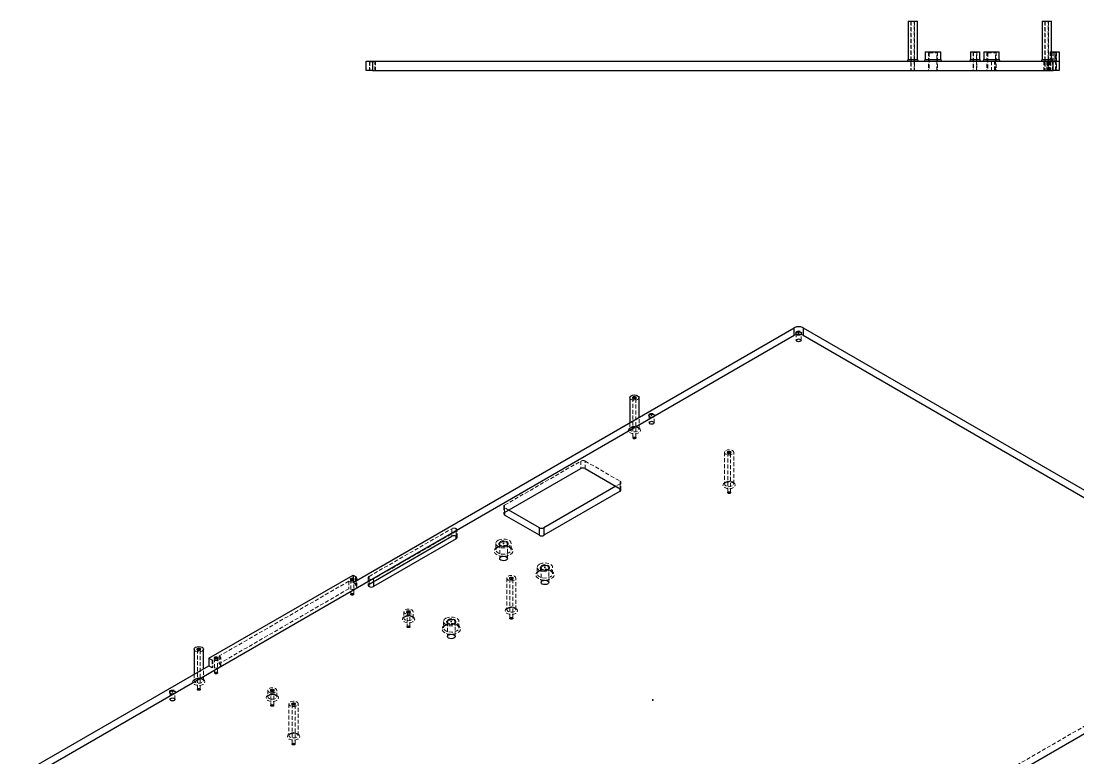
# Model space of a CAD drawing. Header units: millimetres. Extents: x 0 to 1189, y 0 to 841.
# Drawn here: x 593 to 936.1, y 179 to 418.2 of the extents above; entities that cross this region are included whole.
import ezdxf

# ---------------------------------------------------------------- set-up
doc = ezdxf.new("R2010")
doc.units = ezdxf.units.MM
doc.header["$PDSIZE"] = -1
doc.linetypes.add('HIDDEN', pattern=[1.905, 1.27, -0.635])

msp = doc.modelspace()

# ---------------------------------------------------------------- linework, layer by layer
at = {"color": 7, "linetype": 'Continuous', "lineweight": 25}
for p, q in [((880.969, 418.151), (880.969, 405.651)), ((880.969, 418.151), (883.969, 418.151)), ((883.969, 405.651), (883.969, 418.151)), ((924.469, 418.151), (924.469, 405.651)), ((924.469, 418.151), (927.469, 418.151)), ((927.469, 405.651), (927.469, 418.151)), ((705.052, 402.151), (705.052, 405.151)), ((705.052, 405.151), (707.052, 405.151)), ((707.052, 405.151), (707.052, 402.151)), ((707.052, 405.151), (928.052, 405.151)), ((880.969, 405.651), (883.969, 405.651)), ((886.552, 408.151), (886.552, 405.651)), ((886.552, 408.151), (891.552, 408.151)), ((886.552, 405.651), (891.552, 405.651)), ((891.552, 405.651), (891.552, 408.151)), ((901.222, 408.151), (901.222, 405.651)), ((901.222, 408.151), (904.222, 408.151)), ((901.222, 405.651), (904.222, 405.651)), ((904.222, 405.651), (904.222, 408.151)), ((905.552, 408.151), (905.552, 405.651)), ((905.552, 408.151), (910.552, 408.151)), ((905.552, 405.651), (910.552, 405.651)), ((910.552, 405.651), (910.552, 408.151)), ((924.469, 405.651), (927.469, 405.651)), ((927.469, 408.151), (928.552, 408.151)), ((928.052, 402.151), (928.052, 405.151)), ((928.052, 405.151), (930.052, 405.151)), ((928.552, 408.151), (928.552, 405.151)), ((928.552, 408.151), (930.052, 408.151)), ((930.052, 408.151), (930.052, 405.151)), ((930.052, 405.151), (930.052, 402.151)), ((707.052, 402.151), (705.052, 402.151)), ((707.052, 402.151), (928.052, 402.151)), ((930.052, 402.151), (928.052, 402.151)), ((592.991, 171.258), (844.014, 316.17)), ((700.754, 235.918), (844.014, 318.62)), ((844.014, 316.17), (844.014, 318.62)), ((846.842, 318.62), (846.842, 316.17)), ((846.842, 318.62), (1003.113, 228.407)), ((846.842, 316.17), (1003.113, 225.957)), ((790.6, 295.932), (790.6, 287.785)), ((793.6, 289.516), (793.6, 295.932)), ((749.969, 258.613), (774.718, 272.9)), ((776.132, 272.9), (787.446, 266.369)), ((786.031, 267.186), (762.697, 253.715)), ((787.446, 265.553), (762.697, 251.266)), ((787.446, 265.553), (787.446, 266.369)), ((749.969, 258.613), (749.969, 257.797)), ((761.283, 251.266), (749.969, 257.797)), ((761.283, 253.715), (751.383, 259.43)), ((705.951, 235.448), (732.822, 250.96)), ((734.236, 250.143), (734.236, 250.96)), ((761.283, 251.266), (761.283, 253.715)), ((762.697, 253.715), (762.697, 251.266)), ((734.236, 250.143), (707.366, 234.631)), ((653.944, 211.344), (700.754, 238.367)), ((700.754, 238.367), (700.754, 235.918)), ((700.754, 238.367), (701.815, 237.755)), ((701.815, 237.755), (701.815, 236.53)), ((701.996, 236.634), (701.996, 236.994)), ((705.951, 234.631), (705.951, 235.448)), ((707.366, 236.264), (707.366, 234.631)), ((1003.113, 224.324), (752.09, 79.412)), ((649.179, 214.292), (649.179, 206.144)), ((652.179, 207.876), (652.179, 214.292)), ((653.944, 211.344), (653.944, 208.894)), ((592.991, 173.707), (653.944, 208.894))]:
    msp.add_line(p, q, dxfattribs=at)
at = {"color": 7, "linetype": 'HIDDEN', "lineweight": 18}
for p, q in [((881.844, 418.151), (881.994, 418.001)), ((881.869, 418.126), (881.869, 402.151)), ((881.869, 418.126), (881.869, 402.151)), ((881.869, 418.126), (881.869, 402.151)), ((881.994, 418.001), (882.944, 418.001)), ((881.994, 418.001), (881.994, 402.151)), ((882.944, 418.001), (883.094, 418.151)), ((882.944, 402.151), (882.944, 418.001)), ((883.069, 418.126), (883.069, 402.151)), ((883.069, 418.126), (883.069, 402.151)), ((883.069, 418.126), (883.069, 402.151)), ((925.344, 418.151), (925.494, 418.001)), ((925.369, 418.126), (925.369, 402.151)), ((925.369, 418.126), (925.369, 402.151)), ((925.494, 418.001), (926.444, 418.001)), ((925.494, 418.001), (925.494, 402.151)), ((926.444, 418.001), (926.594, 418.151)), ((926.444, 402.151), (926.444, 418.001)), ((926.569, 418.126), (926.569, 402.151)), ((926.569, 418.126), (926.569, 402.151)), ((706.027, 405.151), (706.252, 404.926)), ((706.052, 405.126), (706.052, 402.151)), ((706.052, 405.126), (706.052, 402.151)), ((706.052, 405.126), (706.052, 402.151)), ((706.252, 404.926), (707.852, 404.926)), ((706.252, 404.926), (706.252, 402.151)), ((707.052, 402.151), (707.052, 405.151)), ((707.852, 404.926), (708.077, 405.151)), ((707.852, 402.151), (707.852, 404.926)), ((708.052, 405.126), (708.052, 402.151)), ((708.052, 405.126), (708.052, 402.151)), ((708.052, 405.126), (708.052, 402.151)), ((883.969, 405.651), (880.969, 405.651)), ((883.969, 405.651), (880.969, 405.651)), ((883.969, 405.651), (880.969, 405.651)), ((891.552, 405.651), (886.552, 405.651)), ((891.552, 405.651), (886.552, 405.651)), ((887.527, 408.151), (887.802, 407.876)), ((887.552, 408.126), (887.552, 402.151)), ((887.552, 408.126), (887.552, 402.151)), ((887.802, 407.876), (890.302, 407.876)), ((887.802, 407.876), (887.802, 402.151)), ((890.302, 407.876), (890.577, 408.151)), ((890.302, 402.151), (890.302, 407.876)), ((890.552, 408.126), (890.552, 402.151)), ((890.552, 408.126), (890.552, 402.151)), ((904.222, 405.651), (901.222, 405.651)), ((904.222, 405.651), (901.222, 405.651)), ((902.097, 408.151), (902.247, 408.001)), ((902.122, 408.126), (902.122, 402.151)), ((902.122, 408.126), (902.122, 402.151)), ((902.247, 408.001), (903.197, 408.001)), ((902.247, 408.001), (902.247, 402.151)), ((903.197, 408.001), (903.347, 408.151)), ((903.197, 402.151), (903.197, 408.001)), ((903.322, 408.126), (903.322, 402.151)), ((903.322, 408.126), (903.322, 402.151)), ((910.552, 405.651), (905.552, 405.651)), ((906.527, 408.151), (906.802, 407.876)), ((906.552, 408.126), (906.552, 402.151)), ((906.802, 407.876), (909.302, 407.876)), ((906.802, 407.876), (906.802, 402.151)), ((908.052, 405.151), (908.052, 402.151)), ((909.052, 402.151), (909.052, 405.151)), ((909.302, 407.876), (909.577, 408.151)), ((909.302, 402.151), (909.302, 407.876)), ((909.552, 408.126), (909.552, 402.151)), ((927.469, 405.651), (924.469, 405.651)), ((927.469, 405.651), (924.469, 405.651)), ((925.052, 405.151), (925.052, 402.151)), ((926.027, 405.151), (926.252, 404.926)), ((926.052, 402.151), (926.052, 405.151)), ((926.052, 405.126), (926.052, 402.151)), ((926.052, 405.126), (926.052, 402.151)), ((926.252, 404.926), (927.852, 404.926)), ((926.252, 404.926), (926.252, 402.151)), ((926.802, 405.151), (926.802, 402.151)), ((927.027, 405.151), (927.252, 404.926)), ((927.052, 408.151), (927.469, 408.151)), ((927.052, 408.151), (927.052, 405.151)), ((927.052, 405.126), (927.052, 402.151)), ((927.052, 405.126), (927.052, 402.151)), ((927.252, 404.926), (927.252, 402.151)), ((927.802, 402.151), (927.802, 405.151)), ((927.852, 404.926), (928.077, 405.151)), ((927.852, 404.926), (928.852, 404.926)), ((927.852, 402.151), (927.852, 404.926)), ((927.927, 408.151), (928.077, 408.001)), ((927.952, 408.126), (927.952, 402.151)), ((927.952, 408.126), (927.952, 402.151)), ((928.052, 405.151), (928.052, 402.151)), ((928.052, 405.126), (928.052, 402.151)), ((928.052, 405.126), (928.052, 402.151)), ((928.077, 408.001), (929.027, 408.001)), ((928.077, 408.001), (928.077, 402.151)), ((928.802, 402.151), (928.802, 405.151)), ((928.852, 404.926), (929.077, 405.151)), ((928.852, 402.151), (928.852, 404.926)), ((929.027, 408.001), (929.177, 408.151)), ((929.027, 402.151), (929.027, 408.001)), ((929.052, 405.126), (929.052, 402.151)), ((929.052, 405.126), (929.052, 402.151)), ((929.152, 408.126), (929.152, 402.151)), ((929.152, 408.126), (929.152, 402.151)), ((844.628, 316.803), (844.628, 314.537)), ((844.703, 316.569), (844.863, 316.477)), ((845.994, 316.477), (846.153, 316.569)), ((846.228, 314.537), (846.228, 316.803)), ((791.625, 295.81), (791.625, 282.868)), ((791.658, 295.677), (791.764, 295.616)), ((792.436, 295.616), (792.542, 295.677)), ((792.575, 282.868), (792.575, 295.81)), ((793.6, 285.726), (793.6, 289.516)), ((796.899, 290.066), (796.899, 287.8)), ((796.974, 289.831), (797.133, 289.739)), ((798.264, 289.739), (798.423, 289.831)), ((798.499, 287.8), (798.499, 290.066)), ((790.6, 287.785), (790.6, 285.726)), ((821.359, 278.176), (821.359, 267.969)), ((822.384, 278.053), (822.384, 265.111)), ((822.417, 277.92), (822.523, 277.859)), ((823.195, 277.859), (823.301, 277.92)), ((823.334, 265.111), (823.334, 278.053)), ((824.359, 267.969), (824.359, 278.176)), ((749.969, 261.063), (774.718, 275.35)), ((774.718, 275.35), (774.718, 272.9)), ((776.132, 272.9), (776.132, 275.35)), ((776.132, 275.35), (787.446, 268.819)), ((787.446, 268.002), (786.031, 267.186)), ((787.446, 268.819), (787.446, 266.369)), ((787.446, 266.369), (787.446, 268.002)), ((787.738, 265.961), (787.738, 268.411)), ((749.969, 258.613), (749.969, 261.063)), ((749.676, 260.655), (749.676, 258.205)), ((751.383, 259.43), (749.969, 260.247)), ((749.969, 260.247), (749.969, 258.613)), ((705.951, 237.897), (732.822, 253.409)), ((734.236, 252.593), (707.366, 237.081)), ((732.822, 253.409), (732.822, 250.96)), ((734.236, 253.409), (734.236, 250.96)), ((734.236, 250.96), (734.236, 252.593)), ((734.529, 250.551), (734.529, 253.001)), ((747.115, 248.613), (747.115, 246.572)), ((748.365, 248.389), (748.365, 243.714)), ((748.537, 247.991), (748.731, 247.878)), ((750.499, 247.878), (750.694, 247.991)), ((750.865, 243.714), (750.865, 248.389)), ((752.115, 246.572), (752.115, 248.613)), ((760.55, 240.857), (760.55, 238.816)), ((761.8, 240.633), (761.8, 235.958)), ((761.972, 240.235), (762.166, 240.123)), ((763.934, 240.123), (764.129, 240.235)), ((764.3, 235.958), (764.3, 240.633)), ((765.55, 238.816), (765.55, 240.857)), ((700.021, 236.871), (700.021, 232.094)), ((700.054, 236.738), (700.16, 236.677)), ((700.832, 236.677), (700.938, 236.738)), ((700.971, 232.094), (700.971, 236.871)), ((701.815, 237.755), (701.557, 237.606)), ((701.557, 237.606), (701.815, 237.406)), ((701.557, 237.606), (701.557, 235.156)), ((705.659, 237.489), (705.659, 235.04)), ((705.951, 235.448), (705.951, 237.897)), ((705.951, 235.448), (705.951, 237.081)), ((707.366, 237.081), (707.366, 236.264)), ((750.649, 237.355), (750.649, 227.148)), ((751.674, 237.233), (751.674, 224.29)), ((751.707, 237.1), (751.813, 237.039)), ((752.485, 237.039), (752.591, 237.1)), ((752.624, 224.29), (752.624, 237.233)), ((753.649, 227.148), (753.649, 237.355)), ((699.435, 236.381), (657.338, 212.079)), ((699.435, 233.932), (657.338, 209.629)), ((699.435, 236.381), (699.435, 233.932)), ((700.754, 235.918), (701.815, 235.305)), ((701.815, 235.305), (701.557, 235.156)), ((701.815, 236.53), (701.815, 235.305)), ((701.996, 234.544), (701.996, 236.634)), ((717.261, 226.45), (717.261, 224.408)), ((720.261, 224.408), (720.261, 226.45)), ((1003.113, 226.774), (752.09, 81.861)), ((718.286, 226.327), (718.286, 221.55)), ((718.319, 226.195), (718.425, 226.133)), ((719.096, 226.133), (719.203, 226.195)), ((719.236, 221.55), (719.236, 226.327)), ((730.145, 223.304), (730.145, 221.263)), ((731.395, 223.08), (731.395, 218.405)), ((733.895, 218.405), (733.895, 223.08)), ((735.145, 221.263), (735.145, 223.304)), ((731.566, 222.682), (731.761, 222.57)), ((733.529, 222.57), (733.723, 222.682)), ((650.204, 214.169), (650.204, 201.227)), ((650.237, 214.037), (650.343, 213.975)), ((651.015, 213.975), (651.121, 214.037)), ((651.154, 201.227), (651.154, 214.169)), ((655.004, 210.732), (653.944, 211.344)), ((655.217, 210.854), (655.004, 210.732)), ((655.004, 210.732), (655.004, 208.282)), ((655.217, 210.854), (655.217, 208.405)), ((655.802, 211.344), (655.802, 206.567)), ((655.835, 211.211), (655.941, 211.15)), ((656.613, 211.15), (656.719, 211.211)), ((656.752, 206.567), (656.752, 211.344)), ((657.338, 212.079), (657.338, 209.629)), ((657.777, 209.017), (657.777, 211.467)), ((649.179, 206.144), (649.179, 204.085)), ((652.179, 204.085), (652.179, 207.876)), ((655.004, 208.282), (653.944, 208.894)), ((655.217, 208.405), (655.004, 208.282)), ((641.335, 200.261), (641.335, 197.995)), ((641.41, 200.026), (641.569, 199.934)), ((642.701, 199.934), (642.86, 200.026)), ((642.935, 197.995), (642.935, 200.261)), ((673.042, 200.923), (673.042, 198.881)), ((674.067, 200.8), (674.067, 196.023)), ((674.1, 200.668), (674.206, 200.606)), ((674.878, 200.606), (674.984, 200.668)), ((675.017, 196.023), (675.017, 200.8)), ((676.042, 198.881), (676.042, 200.923)), ((679.938, 196.535), (679.938, 186.328)), ((680.963, 196.412), (680.963, 183.47)), ((680.996, 196.28), (681.102, 196.218)), ((681.774, 196.218), (681.88, 196.28)), ((681.913, 183.47), (681.913, 196.412)), ((682.938, 186.328), (682.938, 196.535))]:
    msp.add_line(p, q, dxfattribs=at)
at = {"color": 7, "linetype": 'Continuous'}
for q in [(798.052, 198.079), (798.177, 197.863)]:
    msp.add_line((798.052, 197.791), q, dxfattribs=at)
at = {"color": 7, "linetype": 'HIDDEN', "lineweight": 18, "flags": 128}
for points in [[(844.703, 317.405), (845.036, 317.534), (845.428, 317.579), (845.821, 317.534), (846.153, 317.405), (846.375, 317.213), (846.453, 316.987), (846.375, 316.76), (846.153, 316.569), (845.821, 316.44), (845.428, 316.395), (845.036, 316.44), (844.703, 316.569), (844.481, 316.76), (844.403, 316.987), (844.481, 317.213), (844.703, 317.405)], [(844.863, 317.13), (845.122, 317.23), (845.428, 317.265), (845.734, 317.23), (845.994, 317.13), (846.167, 316.98), (846.228, 316.803), (846.167, 316.626), (845.994, 316.477), (845.734, 316.377), (845.428, 316.341), (845.122, 316.377), (844.863, 316.477), (844.689, 316.626), (844.628, 316.803), (844.689, 316.98), (844.863, 317.13)], [(793.6, 295.932), (793.486, 295.601), (793.161, 295.32), (792.674, 295.132), (792.1, 295.066), (791.526, 295.132), (791.039, 295.32), (790.714, 295.601), (790.6, 295.932)], [(791.658, 296.188), (791.861, 296.266), (792.1, 296.293), (792.339, 296.266), (792.542, 296.188), (792.678, 296.071), (792.725, 295.932), (792.678, 295.794), (792.542, 295.677), (792.339, 295.599), (792.1, 295.572), (791.861, 295.599), (791.658, 295.677), (791.523, 295.794), (791.475, 295.932), (791.523, 296.071), (791.658, 296.188)], [(791.764, 296.004), (791.918, 296.063), (792.1, 296.084), (792.282, 296.063), (792.436, 296.004), (792.539, 295.915), (792.575, 295.81), (792.539, 295.705), (792.436, 295.616), (792.282, 295.557), (792.1, 295.536), (791.918, 295.557), (791.764, 295.616), (791.661, 295.705), (791.625, 295.81), (791.661, 295.915), (791.764, 296.004)], [(796.974, 290.668), (797.306, 290.796), (797.699, 290.841), (798.091, 290.796), (798.423, 290.668), (798.646, 290.476), (798.724, 290.25), (798.646, 290.023), (798.423, 289.831), (798.091, 289.703), (797.699, 289.658), (797.306, 289.703), (796.974, 289.831), (796.752, 290.023), (796.674, 290.25), (796.752, 290.476), (796.974, 290.668)], [(797.133, 290.392), (797.392, 290.493), (797.699, 290.528), (798.005, 290.493), (798.264, 290.392), (798.438, 290.243), (798.499, 290.066), (798.438, 289.889), (798.264, 289.739), (798.005, 289.639), (797.699, 289.604), (797.392, 289.639), (797.133, 289.739), (796.959, 289.889), (796.899, 290.066), (796.959, 290.243), (797.133, 290.392)], [(790.686, 286.134), (790.252, 285.759), (790.1, 285.317), (790.252, 284.876), (790.686, 284.501), (791.335, 284.251), (792.1, 284.163), (792.865, 284.251), (793.514, 284.501), (793.948, 284.876), (794.1, 285.317), (793.948, 285.759), (793.514, 286.134), (792.865, 286.384), (792.1, 286.472), (791.335, 286.384), (790.686, 286.134)], [(791.039, 286.338), (791.526, 286.526), (792.1, 286.592), (792.674, 286.526), (793.161, 286.338), (793.486, 286.057), (793.6, 285.726), (793.486, 285.394), (793.161, 285.113), (792.674, 284.926), (792.1, 284.86), (791.526, 284.926), (791.039, 285.113), (790.714, 285.394), (790.6, 285.726), (790.714, 286.057), (791.039, 286.338)], [(821.799, 278.788), (822.285, 278.976), (822.859, 279.041), (823.433, 278.976), (823.92, 278.788), (824.245, 278.507), (824.359, 278.176), (824.245, 277.844), (823.92, 277.563), (823.433, 277.376), (822.859, 277.31), (822.285, 277.376), (821.799, 277.563), (821.473, 277.844), (821.359, 278.176), (821.473, 278.507), (821.799, 278.788)], [(822.417, 278.431), (822.62, 278.509), (822.859, 278.536), (823.098, 278.509), (823.301, 278.431), (823.437, 278.314), (823.484, 278.176), (823.437, 278.037), (823.301, 277.92), (823.098, 277.842), (822.859, 277.815), (822.62, 277.842), (822.417, 277.92), (822.282, 278.037), (822.234, 278.176), (822.282, 278.314), (822.417, 278.431)], [(822.523, 278.247), (822.677, 278.306), (822.859, 278.327), (823.041, 278.306), (823.195, 278.247), (823.298, 278.158), (823.334, 278.053), (823.298, 277.948), (823.195, 277.859), (823.041, 277.8), (822.859, 277.779), (822.677, 277.8), (822.523, 277.859), (822.42, 277.948), (822.384, 278.053), (822.42, 278.158), (822.523, 278.247)], [(821.445, 268.377), (821.012, 268.002), (820.859, 267.561), (821.012, 267.119), (821.445, 266.744), (822.094, 266.494), (822.859, 266.406), (823.625, 266.494), (824.273, 266.744), (824.707, 267.119), (824.859, 267.561), (824.707, 268.002), (824.273, 268.377), (823.625, 268.627), (822.859, 268.715), (822.094, 268.627), (821.445, 268.377)], [(821.799, 268.581), (822.285, 268.769), (822.859, 268.835), (823.433, 268.769), (823.92, 268.581), (824.245, 268.3), (824.359, 267.969), (824.245, 267.637), (823.92, 267.356), (823.433, 267.169), (822.859, 267.103), (822.285, 267.169), (821.799, 267.356), (821.473, 267.637), (821.359, 267.969), (821.473, 268.3), (821.799, 268.581)], [(747.494, 247.388), (746.942, 246.95), (746.652, 246.434), (746.652, 245.893), (746.942, 245.377), (747.494, 244.939), (748.253, 244.62), (749.146, 244.453), (750.085, 244.453), (750.977, 244.62), (751.737, 244.939), (752.288, 245.377), (752.578, 245.893), (752.578, 246.434), (752.288, 246.95), (751.737, 247.388), (750.977, 247.707), (750.085, 247.874), (749.146, 247.874), (748.253, 247.707), (747.494, 247.388)], [(747.848, 249.634), (748.559, 249.921), (749.397, 250.051), (750.262, 250.007), (751.049, 249.795), (751.663, 249.441), (752.03, 248.987), (752.106, 248.487), (751.881, 248.003), (751.383, 247.593), (750.672, 247.305), (749.833, 247.175), (748.968, 247.219), (748.181, 247.431), (747.567, 247.785), (747.2, 248.24), (747.125, 248.739), (747.35, 249.223), (747.848, 249.634)], [(747.848, 247.592), (748.559, 247.88), (749.397, 248.01), (750.262, 247.966), (751.049, 247.754), (751.663, 247.4), (752.03, 246.945), (752.106, 246.446), (751.881, 245.962), (751.383, 245.551), (750.672, 245.264), (749.833, 245.134), (748.968, 245.178), (748.181, 245.39), (747.567, 245.744), (747.2, 246.198), (747.125, 246.698), (747.35, 247.182), (747.848, 247.592)], [(748.537, 249.236), (749.032, 249.426), (749.615, 249.494), (750.199, 249.426), (750.694, 249.236), (751.024, 248.95), (751.14, 248.613), (751.024, 248.276), (750.694, 247.991), (750.199, 247.8), (749.615, 247.733), (749.032, 247.8), (748.537, 247.991), (748.206, 248.276), (748.09, 248.613), (748.206, 248.95), (748.537, 249.236)], [(749.034, 247.75), (748.731, 247.878), (748.46, 248.112), (748.365, 248.389), (748.46, 248.665), (748.731, 248.899)], [(748.731, 248.899), (749.137, 249.055), (749.615, 249.11), (750.094, 249.055), (750.499, 248.899), (750.77, 248.665), (750.865, 248.389), (750.77, 248.112), (750.499, 247.878), (750.188, 247.747)], [(761.283, 241.878), (761.994, 242.165), (762.832, 242.295), (763.697, 242.251), (764.484, 242.039), (765.098, 241.685), (765.465, 241.231), (765.541, 240.731), (765.316, 240.247), (764.818, 239.837), (764.107, 239.549), (763.268, 239.42), (762.403, 239.463), (761.616, 239.675), (761.002, 240.029), (760.636, 240.484), (760.56, 240.983), (760.785, 241.467), (761.283, 241.878)], [(761.283, 239.836), (761.994, 240.124), (762.832, 240.254), (763.697, 240.21), (764.484, 239.998), (765.098, 239.644), (765.465, 239.189), (765.541, 238.69), (765.316, 238.206), (764.818, 237.795), (764.107, 237.508), (763.268, 237.378), (762.403, 237.422), (761.616, 237.634), (761.002, 237.988), (760.636, 238.442), (760.56, 238.942), (760.785, 239.426), (761.283, 239.836)], [(761.972, 241.48), (762.467, 241.671), (763.05, 241.738), (763.634, 241.671), (764.129, 241.48), (764.459, 241.194), (764.575, 240.857), (764.459, 240.52), (764.129, 240.235), (763.634, 240.044), (763.05, 239.977), (762.467, 240.044), (761.972, 240.235), (761.641, 240.52), (761.525, 240.857), (761.641, 241.194), (761.972, 241.48)], [(762.469, 239.994), (762.166, 240.122), (761.895, 240.357), (761.8, 240.633), (761.895, 240.909), (762.166, 241.143)], [(762.166, 241.143), (762.572, 241.299), (763.05, 241.354), (763.529, 241.299), (763.934, 241.143), (764.205, 240.909), (764.3, 240.633), (764.205, 240.357), (763.934, 240.122), (763.623, 239.991)], [(701.996, 236.994), (701.882, 236.662), (701.557, 236.381), (701.07, 236.194), (700.496, 236.128), (699.922, 236.194), (699.435, 236.381)], [(700.054, 237.249), (700.257, 237.327), (700.496, 237.354), (700.735, 237.327), (700.938, 237.249), (701.073, 237.132), (701.121, 236.994), (701.073, 236.855), (700.938, 236.738), (700.735, 236.66), (700.496, 236.633), (700.257, 236.66), (700.054, 236.738), (699.919, 236.855), (699.871, 236.994), (699.919, 237.132), (700.054, 237.249)], [(700.16, 237.065), (700.314, 237.124), (700.496, 237.145), (700.678, 237.124), (700.832, 237.065), (700.935, 236.976), (700.971, 236.871), (700.935, 236.766), (700.832, 236.677), (700.678, 236.618), (700.496, 236.597), (700.314, 236.618), (700.16, 236.677), (700.057, 236.766), (700.021, 236.871), (700.057, 236.976), (700.16, 237.065)], [(751.088, 237.967), (751.575, 238.155), (752.149, 238.221), (752.723, 238.155), (753.209, 237.967), (753.534, 237.687), (753.649, 237.355), (753.534, 237.024), (753.209, 236.743), (752.723, 236.555), (752.149, 236.489), (751.575, 236.555), (751.088, 236.743), (750.763, 237.024), (750.649, 237.355), (750.763, 237.687), (751.088, 237.967)], [(751.707, 237.61), (751.909, 237.688), (752.149, 237.716), (752.388, 237.688), (752.591, 237.61), (752.726, 237.493), (752.774, 237.355), (752.726, 237.217), (752.591, 237.1), (752.388, 237.022), (752.149, 236.994), (751.909, 237.022), (751.707, 237.1), (751.571, 237.217), (751.524, 237.355), (751.571, 237.493), (751.707, 237.61)], [(751.813, 237.427), (751.967, 237.486), (752.149, 237.507), (752.33, 237.486), (752.484, 237.427), (752.587, 237.338), (752.624, 237.233), (752.587, 237.128), (752.484, 237.039), (752.33, 236.979), (752.149, 236.958), (751.967, 236.979), (751.813, 237.039), (751.71, 237.128), (751.674, 237.233), (751.71, 237.338), (751.813, 237.427)], [(760.929, 239.632), (760.377, 239.194), (760.087, 238.679), (760.087, 238.137), (760.377, 237.621), (760.929, 237.183), (761.688, 236.865), (762.581, 236.697), (763.52, 236.697), (764.412, 236.865), (765.172, 237.183), (765.723, 237.621), (766.013, 238.137), (766.013, 238.679), (765.723, 239.194), (765.172, 239.632), (764.412, 239.951), (763.52, 240.118), (762.581, 240.118), (761.688, 239.951), (760.929, 239.632)], [(701.557, 235.156), (701.882, 234.875), (701.996, 234.544), (701.882, 234.213), (701.557, 233.932), (701.07, 233.744), (700.496, 233.678), (699.922, 233.744), (699.435, 233.932)], [(717.7, 227.062), (718.187, 227.25), (718.761, 227.316), (719.335, 227.25), (719.821, 227.062), (720.146, 226.781), (720.261, 226.45), (720.146, 226.118), (719.821, 225.837), (719.335, 225.65), (718.761, 225.584), (718.187, 225.65), (717.7, 225.837), (717.375, 226.118), (717.261, 226.45), (717.375, 226.781), (717.7, 227.062)], [(718.319, 226.705), (718.521, 226.783), (718.761, 226.81), (719, 226.783), (719.203, 226.705), (719.338, 226.588), (719.386, 226.45), (719.338, 226.312), (719.203, 226.195), (719, 226.116), (718.761, 226.089), (718.521, 226.116), (718.319, 226.195), (718.183, 226.312), (718.136, 226.45), (718.183, 226.588), (718.319, 226.705)], [(718.425, 226.521), (718.579, 226.58), (718.761, 226.601), (718.942, 226.58), (719.096, 226.521), (719.199, 226.432), (719.236, 226.327), (719.199, 226.222), (719.096, 226.133), (718.942, 226.074), (718.761, 226.053), (718.579, 226.074), (718.425, 226.133), (718.322, 226.222), (718.286, 226.327), (718.322, 226.432), (718.425, 226.521)], [(750.734, 227.557), (750.301, 227.182), (750.149, 226.74), (750.301, 226.298), (750.734, 225.924), (751.383, 225.673), (752.149, 225.586), (752.914, 225.673), (753.563, 225.924), (753.996, 226.298), (754.149, 226.74), (753.996, 227.182), (753.563, 227.557), (752.914, 227.807), (752.149, 227.895), (751.383, 227.807), (750.734, 227.557)], [(751.088, 227.761), (751.575, 227.948), (752.149, 228.014), (752.723, 227.948), (753.209, 227.761), (753.534, 227.48), (753.649, 227.148), (753.534, 226.817), (753.209, 226.536), (752.723, 226.348), (752.149, 226.282), (751.575, 226.348), (751.088, 226.536), (750.763, 226.817), (750.649, 227.148), (750.763, 227.48), (751.088, 227.761)], [(717.346, 224.816), (716.913, 224.442), (716.761, 224), (716.913, 223.558), (717.346, 223.184), (717.995, 222.933), (718.761, 222.845), (719.526, 222.933), (720.175, 223.184), (720.608, 223.558), (720.761, 224), (720.608, 224.442), (720.175, 224.816), (719.526, 225.067), (718.761, 225.155), (717.995, 225.067), (717.346, 224.816)], [(717.7, 225.021), (718.187, 225.208), (718.761, 225.274), (719.335, 225.208), (719.821, 225.021), (720.146, 224.74), (720.261, 224.408), (720.146, 224.077), (719.821, 223.796), (719.335, 223.608), (718.761, 223.542), (718.187, 223.608), (717.7, 223.796), (717.375, 224.077), (717.261, 224.408), (717.375, 224.74), (717.7, 225.021)], [(730.877, 224.325), (731.588, 224.612), (732.427, 224.742), (733.292, 224.699), (734.079, 224.487), (734.693, 224.132), (735.06, 223.678), (735.135, 223.179), (734.911, 222.695), (734.413, 222.284), (733.701, 221.996), (732.863, 221.867), (731.998, 221.91), (731.211, 222.122), (730.597, 222.477), (730.23, 222.931), (730.154, 223.43), (730.379, 223.914), (730.877, 224.325)], [(731.566, 223.927), (732.061, 224.118), (732.645, 224.185), (733.228, 224.118), (733.723, 223.927), (734.054, 223.641), (734.17, 223.304), (734.054, 222.968), (733.723, 222.682), (733.228, 222.491), (732.645, 222.424), (732.061, 222.491), (731.566, 222.682), (731.236, 222.968), (731.12, 223.304), (731.236, 223.641), (731.566, 223.927)], [(732.063, 222.441), (731.761, 222.57), (731.49, 222.804), (731.395, 223.08), (731.49, 223.356), (731.761, 223.59)], [(731.761, 223.59), (732.166, 223.747), (732.645, 223.802), (733.123, 223.747), (733.529, 223.59), (733.8, 223.356), (733.895, 223.08), (733.8, 222.804), (733.529, 222.57), (733.217, 222.439)], [(730.523, 222.079), (729.972, 221.641), (729.682, 221.126), (729.682, 220.584), (729.972, 220.069), (730.523, 219.63), (731.283, 219.312), (732.175, 219.144), (733.114, 219.144), (734.007, 219.312), (734.766, 219.63), (735.318, 220.069), (735.608, 220.584), (735.608, 221.126), (735.318, 221.641), (734.766, 222.079), (734.007, 222.398), (733.114, 222.565), (732.175, 222.565), (731.283, 222.398), (730.523, 222.079)], [(730.877, 222.284), (731.588, 222.571), (732.427, 222.701), (733.292, 222.657), (734.079, 222.445), (734.693, 222.091), (735.06, 221.637), (735.135, 221.137), (734.911, 220.653), (734.413, 220.243), (733.701, 219.955), (732.863, 219.825), (731.998, 219.869), (731.211, 220.081), (730.597, 220.435), (730.23, 220.89), (730.154, 221.389), (730.379, 221.873), (730.877, 222.284)], [(652.179, 214.292), (652.065, 213.96), (651.739, 213.679), (651.253, 213.492), (650.679, 213.426), (650.105, 213.492), (649.618, 213.679), (649.293, 213.96), (649.179, 214.292)], [(650.237, 214.547), (650.44, 214.625), (650.679, 214.652), (650.918, 214.625), (651.121, 214.547), (651.256, 214.43), (651.304, 214.292), (651.256, 214.154), (651.121, 214.036), (650.918, 213.958), (650.679, 213.931), (650.44, 213.958), (650.237, 214.036), (650.101, 214.154), (650.054, 214.292), (650.101, 214.43), (650.237, 214.547)], [(650.343, 214.363), (650.497, 214.422), (650.679, 214.443), (650.861, 214.422), (651.015, 214.363), (651.118, 214.274), (651.154, 214.169), (651.118, 214.064), (651.015, 213.975), (650.861, 213.916), (650.679, 213.895), (650.497, 213.916), (650.343, 213.975), (650.24, 214.064), (650.204, 214.169), (650.24, 214.274), (650.343, 214.363)], [(657.338, 212.079), (657.663, 211.798), (657.777, 211.467), (657.663, 211.135), (657.338, 210.854), (656.851, 210.667), (656.277, 210.601), (655.703, 210.667), (655.217, 210.854)], [(657.338, 209.629), (657.663, 209.348), (657.777, 209.017), (657.663, 208.686), (657.338, 208.405), (656.851, 208.217), (656.277, 208.151), (655.703, 208.217), (655.217, 208.405)], [(655.835, 211.722), (656.038, 211.8), (656.277, 211.827), (656.516, 211.8), (656.719, 211.722), (656.855, 211.605), (656.902, 211.467), (656.855, 211.329), (656.719, 211.211), (656.516, 211.133), (656.277, 211.106), (656.038, 211.133), (655.835, 211.211), (655.7, 211.329), (655.652, 211.467), (655.7, 211.605), (655.835, 211.722)], [(655.941, 211.538), (656.095, 211.597), (656.277, 211.618), (656.459, 211.597), (656.613, 211.538), (656.716, 211.449), (656.752, 211.344), (656.716, 211.239), (656.613, 211.15), (656.459, 211.091), (656.277, 211.07), (656.095, 211.091), (655.941, 211.15), (655.838, 211.239), (655.802, 211.344), (655.838, 211.449), (655.941, 211.538)], [(649.265, 204.493), (648.831, 204.118), (648.679, 203.677), (648.831, 203.235), (649.265, 202.86), (649.913, 202.61), (650.679, 202.522), (651.444, 202.61), (652.093, 202.86), (652.527, 203.235), (652.679, 203.677), (652.527, 204.118), (652.093, 204.493), (651.444, 204.743), (650.679, 204.831), (649.913, 204.743), (649.265, 204.493)], [(649.618, 204.697), (650.105, 204.885), (650.679, 204.951), (651.253, 204.885), (651.739, 204.697), (652.065, 204.416), (652.179, 204.085), (652.065, 203.753), (651.739, 203.473), (651.253, 203.285), (650.679, 203.219), (650.105, 203.285), (649.618, 203.473), (649.293, 203.753), (649.179, 204.085), (649.293, 204.416), (649.618, 204.697)], [(641.41, 200.863), (641.743, 200.991), (642.135, 201.036), (642.527, 200.991), (642.86, 200.863), (643.082, 200.671), (643.16, 200.445), (643.082, 200.218), (642.86, 200.026), (642.527, 199.898), (642.135, 199.853), (641.743, 199.898), (641.41, 200.026), (641.188, 200.218), (641.11, 200.445), (641.188, 200.671), (641.41, 200.863)], [(641.569, 200.588), (641.829, 200.688), (642.135, 200.723), (642.441, 200.688), (642.701, 200.588), (642.874, 200.438), (642.935, 200.261), (642.874, 200.084), (642.701, 199.934), (642.441, 199.834), (642.135, 199.799), (641.829, 199.834), (641.569, 199.934), (641.396, 200.084), (641.335, 200.261), (641.396, 200.438), (641.569, 200.588)], [(673.128, 199.289), (672.694, 198.915), (672.542, 198.473), (672.694, 198.031), (673.128, 197.657), (673.776, 197.406), (674.542, 197.318), (675.307, 197.406), (675.956, 197.657), (676.39, 198.031), (676.542, 198.473), (676.39, 198.915), (675.956, 199.289), (675.307, 199.54), (674.542, 199.628), (673.776, 199.54), (673.128, 199.289)], [(675.602, 200.31), (675.116, 200.123), (674.542, 200.057), (673.968, 200.123), (673.481, 200.31), (673.156, 200.591), (673.042, 200.923), (673.156, 201.254), (673.481, 201.535), (673.968, 201.723), (674.542, 201.789), (675.116, 201.723), (675.602, 201.535), (675.928, 201.254), (676.042, 200.923), (675.928, 200.591), (675.602, 200.31)], [(673.481, 199.494), (673.968, 199.681), (674.542, 199.747), (675.116, 199.681), (675.602, 199.494), (675.928, 199.213), (676.042, 198.881), (675.928, 198.55), (675.602, 198.269), (675.116, 198.081), (674.542, 198.015), (673.968, 198.081), (673.481, 198.269), (673.156, 198.55), (673.042, 198.881), (673.156, 199.213), (673.481, 199.494)], [(674.1, 201.178), (674.303, 201.256), (674.542, 201.283), (674.781, 201.256), (674.984, 201.178), (675.119, 201.061), (675.167, 200.923), (675.119, 200.785), (674.984, 200.668), (674.781, 200.589), (674.542, 200.562), (674.303, 200.589), (674.1, 200.668), (673.964, 200.785), (673.917, 200.923), (673.964, 201.061), (674.1, 201.178)], [(674.206, 200.994), (674.36, 201.054), (674.542, 201.074), (674.724, 201.054), (674.878, 200.994), (674.981, 200.905), (675.017, 200.8), (674.981, 200.695), (674.878, 200.606), (674.724, 200.547), (674.542, 200.526), (674.36, 200.547), (674.206, 200.606), (674.103, 200.695), (674.067, 200.8), (674.103, 200.905), (674.206, 200.994)], [(680.377, 197.147), (680.864, 197.335), (681.438, 197.401), (682.012, 197.335), (682.499, 197.147), (682.824, 196.866), (682.938, 196.535), (682.824, 196.203), (682.499, 195.922), (682.012, 195.735), (681.438, 195.669), (680.864, 195.735), (680.377, 195.922), (680.052, 196.203), (679.938, 196.535), (680.052, 196.866), (680.377, 197.147)], [(680.996, 196.79), (681.199, 196.868), (681.438, 196.896), (681.677, 196.868), (681.88, 196.79), (682.015, 196.673), (682.063, 196.535), (682.015, 196.397), (681.88, 196.28), (681.677, 196.201), (681.438, 196.174), (681.199, 196.201), (680.996, 196.28), (680.86, 196.397), (680.813, 196.535), (680.86, 196.673), (680.996, 196.79)], [(681.102, 196.606), (681.256, 196.666), (681.438, 196.686), (681.62, 196.666), (681.774, 196.606), (681.877, 196.517), (681.913, 196.412), (681.877, 196.307), (681.774, 196.218), (681.62, 196.159), (681.438, 196.138), (681.256, 196.159), (681.102, 196.218), (680.999, 196.307), (680.963, 196.412), (680.999, 196.517), (681.102, 196.606)], [(680.024, 186.736), (679.59, 186.362), (679.438, 185.92), (679.59, 185.478), (680.024, 185.103), (680.673, 184.853), (681.438, 184.765), (682.203, 184.853), (682.852, 185.103), (683.286, 185.478), (683.438, 185.92), (683.286, 186.362), (682.852, 186.736), (682.203, 186.986), (681.438, 187.074), (680.673, 186.986), (680.024, 186.736)], [(680.377, 186.94), (680.864, 187.128), (681.438, 187.194), (682.012, 187.128), (682.499, 186.94), (682.824, 186.659), (682.938, 186.328), (682.824, 185.997), (682.499, 185.716), (682.012, 185.528), (681.438, 185.462), (680.864, 185.528), (680.377, 185.716), (680.052, 185.997), (679.938, 186.328), (680.052, 186.659), (680.377, 186.94)]]:
    msp.add_lwpolyline(points, dxfattribs=at)
at = {"color": 7, "linetype": 'Continuous', "lineweight": 18, "flags": 128}
for points in [[(844.721, 317.211), (844.504, 317.024), (844.428, 316.803), (844.504, 316.582), (844.721, 316.395), (845.046, 316.27), (845.428, 316.226), (845.811, 316.27), (846.135, 316.395), (846.352, 316.582), (846.428, 316.803), (846.352, 317.024), (846.135, 317.211), (845.811, 317.337), (845.428, 317.38), (845.046, 317.337), (844.721, 317.211)], [(791.676, 296.055), (791.546, 295.942), (791.5, 295.81), (791.546, 295.677), (791.676, 295.565), (791.871, 295.49), (792.1, 295.464), (792.33, 295.49), (792.524, 295.565), (792.654, 295.677), (792.7, 295.81), (792.654, 295.942), (792.524, 296.055), (792.33, 296.13), (792.1, 296.156), (791.871, 296.13), (791.676, 296.055)], [(796.991, 290.474), (796.775, 290.287), (796.699, 290.066), (796.775, 289.845), (796.991, 289.658), (797.316, 289.532), (797.699, 289.489), (798.081, 289.532), (798.406, 289.658), (798.622, 289.845), (798.699, 290.066), (798.622, 290.287), (798.406, 290.474), (798.081, 290.599), (797.699, 290.643), (797.316, 290.599), (796.991, 290.474)], [(822.435, 278.298), (822.305, 278.186), (822.259, 278.053), (822.305, 277.921), (822.435, 277.808), (822.63, 277.733), (822.859, 277.707), (823.089, 277.733), (823.284, 277.808), (823.414, 277.921), (823.459, 278.053), (823.414, 278.186), (823.284, 278.298), (823.089, 278.373), (822.859, 278.399), (822.63, 278.373), (822.435, 278.298)], [(748.555, 249.001), (748.229, 248.72), (748.115, 248.389), (748.229, 248.057), (748.555, 247.776), (749.041, 247.589), (749.615, 247.523), (750.189, 247.589), (750.676, 247.776), (751.001, 248.057), (751.115, 248.389), (751.001, 248.72), (750.676, 249.001), (750.189, 249.189), (749.615, 249.255), (749.041, 249.189), (748.555, 249.001)], [(761.99, 241.245), (761.665, 240.964), (761.55, 240.633), (761.665, 240.301), (761.99, 240.02), (762.476, 239.833), (763.05, 239.767), (763.624, 239.833), (764.111, 240.02), (764.436, 240.301), (764.55, 240.633), (764.436, 240.964), (764.111, 241.245), (763.624, 241.433), (763.05, 241.499), (762.476, 241.433), (761.99, 241.245)], [(700.072, 237.116), (699.942, 237.004), (699.896, 236.871), (699.942, 236.739), (700.072, 236.626), (700.266, 236.551), (700.496, 236.525), (700.726, 236.551), (700.92, 236.626), (701.05, 236.739), (701.096, 236.871), (701.05, 237.004), (700.92, 237.116), (700.726, 237.191), (700.496, 237.217), (700.266, 237.191), (700.072, 237.116)], [(751.724, 237.478), (751.594, 237.365), (751.549, 237.233), (751.594, 237.1), (751.724, 236.988), (751.919, 236.913), (752.149, 236.886), (752.378, 236.913), (752.573, 236.988), (752.703, 237.1), (752.749, 237.233), (752.703, 237.365), (752.573, 237.478), (752.378, 237.553), (752.149, 237.579), (751.919, 237.553), (751.724, 237.478)], [(718.336, 226.572), (718.206, 226.46), (718.161, 226.327), (718.206, 226.195), (718.336, 226.082), (718.531, 226.007), (718.761, 225.981), (718.99, 226.007), (719.185, 226.082), (719.315, 226.195), (719.361, 226.327), (719.315, 226.46), (719.185, 226.572), (718.99, 226.647), (718.761, 226.674), (718.531, 226.647), (718.336, 226.572)], [(731.584, 223.692), (731.259, 223.411), (731.145, 223.08), (731.259, 222.749), (731.584, 222.468), (732.071, 222.28), (732.645, 222.214), (733.219, 222.28), (733.705, 222.468), (734.031, 222.749), (734.145, 223.08), (734.031, 223.411), (733.705, 223.692), (733.219, 223.88), (732.645, 223.946), (732.071, 223.88), (731.584, 223.692)], [(650.255, 214.414), (650.124, 214.302), (650.079, 214.169), (650.124, 214.037), (650.255, 213.924), (650.449, 213.849), (650.679, 213.823), (650.908, 213.849), (651.103, 213.924), (651.233, 214.037), (651.279, 214.169), (651.233, 214.302), (651.103, 214.414), (650.908, 214.489), (650.679, 214.516), (650.449, 214.489), (650.255, 214.414)], [(655.853, 211.589), (655.723, 211.477), (655.677, 211.344), (655.723, 211.212), (655.853, 211.099), (656.048, 211.024), (656.277, 210.998), (656.507, 211.024), (656.701, 211.099), (656.832, 211.212), (656.877, 211.344), (656.832, 211.477), (656.701, 211.589), (656.507, 211.664), (656.277, 211.69), (656.048, 211.664), (655.853, 211.589)], [(641.428, 200.669), (641.211, 200.482), (641.135, 200.261), (641.211, 200.04), (641.428, 199.853), (641.752, 199.728), (642.135, 199.684), (642.518, 199.728), (642.842, 199.853), (643.059, 200.04), (643.135, 200.261), (643.059, 200.482), (642.842, 200.669), (642.518, 200.794), (642.135, 200.838), (641.752, 200.794), (641.428, 200.669)], [(674.118, 201.045), (673.987, 200.933), (673.942, 200.8), (673.987, 200.668), (674.118, 200.555), (674.312, 200.48), (674.542, 200.454), (674.771, 200.48), (674.966, 200.555), (675.096, 200.668), (675.142, 200.8), (675.096, 200.933), (674.966, 201.045), (674.771, 201.12), (674.542, 201.147), (674.312, 201.12), (674.118, 201.045)], [(681.014, 196.657), (680.884, 196.545), (680.838, 196.412), (680.884, 196.28), (681.014, 196.167), (681.208, 196.092), (681.438, 196.066), (681.668, 196.092), (681.862, 196.167), (681.992, 196.28), (682.038, 196.412), (681.992, 196.545), (681.862, 196.657), (681.668, 196.732), (681.438, 196.759), (681.208, 196.732), (681.014, 196.657)]]:
    msp.add_lwpolyline(points, dxfattribs=at)
at = {"color": 7, "linetype": 'Continuous', "lineweight": 25, "flags": 128}
for points in [[(844.863, 314.864), (845.122, 314.964), (845.428, 314.999), (845.734, 314.964), (845.994, 314.864), (846.167, 314.714), (846.228, 314.537), (846.167, 314.361), (845.994, 314.211), (845.734, 314.111), (845.428, 314.075), (845.122, 314.111), (844.863, 314.211), (844.689, 314.361), (844.628, 314.537), (844.689, 314.714), (844.863, 314.864)], [(790.6, 295.932), (790.714, 296.264), (791.039, 296.545)], [(791.039, 296.545), (791.526, 296.732), (792.1, 296.798), (792.674, 296.732), (793.161, 296.545), (793.486, 296.264), (793.6, 295.932)], [(797.133, 288.127), (797.392, 288.227), (797.699, 288.262), (798.005, 288.227), (798.264, 288.127), (798.438, 287.977), (798.499, 287.8), (798.438, 287.623), (798.264, 287.473), (798.005, 287.373), (797.699, 287.338), (797.392, 287.373), (797.133, 287.473), (796.959, 287.623), (796.899, 287.8), (796.959, 287.977), (797.133, 288.127)], [(791.764, 283.062), (791.918, 283.121), (792.1, 283.142), (792.282, 283.121), (792.436, 283.062), (792.539, 282.973), (792.575, 282.868), (792.539, 282.763), (792.436, 282.674), (792.282, 282.614), (792.1, 282.594), (791.918, 282.614), (791.764, 282.674), (791.661, 282.763), (791.625, 282.868), (791.661, 282.973), (791.764, 283.062)], [(822.523, 265.305), (822.677, 265.364), (822.859, 265.385), (823.041, 265.364), (823.195, 265.305), (823.298, 265.216), (823.334, 265.111), (823.298, 265.006), (823.195, 264.917), (823.041, 264.858), (822.859, 264.837), (822.677, 264.858), (822.523, 264.917), (822.42, 265.006), (822.384, 265.111), (822.42, 265.216), (822.523, 265.305)], [(748.731, 244.224), (749.137, 244.381), (749.615, 244.436), (750.094, 244.381), (750.499, 244.224), (750.77, 243.99), (750.865, 243.714), (750.77, 243.438), (750.499, 243.204), (750.094, 243.047), (749.615, 242.992), (749.137, 243.047), (748.731, 243.204), (748.46, 243.438), (748.365, 243.714), (748.46, 243.99), (748.731, 244.224)], [(701.815, 237.406), (701.882, 237.325), (701.996, 236.994)], [(762.166, 236.468), (762.572, 236.625), (763.05, 236.68), (763.529, 236.625), (763.934, 236.468), (764.205, 236.234), (764.3, 235.958), (764.205, 235.682), (763.934, 235.448), (763.529, 235.291), (763.05, 235.236), (762.572, 235.291), (762.166, 235.448), (761.895, 235.682), (761.8, 235.958), (761.895, 236.234), (762.166, 236.468)], [(700.16, 232.288), (700.314, 232.348), (700.496, 232.369), (700.678, 232.348), (700.832, 232.288), (700.935, 232.199), (700.971, 232.094), (700.935, 231.989), (700.832, 231.9), (700.678, 231.841), (700.496, 231.82), (700.314, 231.841), (700.16, 231.9), (700.057, 231.989), (700.021, 232.094), (700.057, 232.199), (700.16, 232.288)], [(751.813, 224.484), (751.967, 224.544), (752.149, 224.565), (752.33, 224.544), (752.484, 224.484), (752.587, 224.395), (752.624, 224.29), (752.587, 224.186), (752.484, 224.097), (752.33, 224.037), (752.149, 224.016), (751.967, 224.037), (751.813, 224.097), (751.71, 224.186), (751.674, 224.29), (751.71, 224.395), (751.813, 224.484)], [(718.425, 221.744), (718.579, 221.804), (718.761, 221.825), (718.942, 221.804), (719.096, 221.744), (719.199, 221.655), (719.236, 221.55), (719.199, 221.445), (719.096, 221.356), (718.942, 221.297), (718.761, 221.276), (718.579, 221.297), (718.425, 221.356), (718.322, 221.445), (718.286, 221.55), (718.322, 221.655), (718.425, 221.744)], [(731.761, 218.916), (732.166, 219.072), (732.645, 219.127), (733.123, 219.072), (733.529, 218.916), (733.8, 218.681), (733.895, 218.405), (733.8, 218.129), (733.529, 217.895), (733.123, 217.739), (732.645, 217.684), (732.166, 217.739), (731.761, 217.895), (731.49, 218.129), (731.395, 218.405), (731.49, 218.681), (731.761, 218.916)], [(649.179, 214.292), (649.293, 214.623), (649.618, 214.904)], [(649.618, 214.904), (650.105, 215.092), (650.679, 215.158), (651.253, 215.092), (651.739, 214.904), (652.065, 214.623), (652.179, 214.292)], [(655.941, 206.761), (656.095, 206.821), (656.277, 206.842), (656.459, 206.821), (656.613, 206.761), (656.716, 206.672), (656.752, 206.567), (656.716, 206.462), (656.613, 206.373), (656.459, 206.314), (656.277, 206.293), (656.095, 206.314), (655.941, 206.373), (655.838, 206.462), (655.802, 206.567), (655.838, 206.672), (655.941, 206.761)], [(650.343, 201.421), (650.497, 201.48), (650.679, 201.501), (650.861, 201.48), (651.015, 201.421), (651.118, 201.332), (651.154, 201.227), (651.118, 201.122), (651.015, 201.033), (650.861, 200.974), (650.679, 200.953), (650.497, 200.974), (650.343, 201.033), (650.24, 201.122), (650.204, 201.227), (650.24, 201.332), (650.343, 201.421)], [(641.569, 198.322), (641.829, 198.422), (642.135, 198.457), (642.441, 198.422), (642.701, 198.322), (642.874, 198.172), (642.935, 197.995), (642.874, 197.818), (642.701, 197.668), (642.441, 197.568), (642.135, 197.533), (641.829, 197.568), (641.569, 197.668), (641.396, 197.818), (641.335, 197.995), (641.396, 198.172), (641.569, 198.322)], [(674.206, 196.217), (674.36, 196.277), (674.542, 196.298), (674.724, 196.277), (674.878, 196.217), (674.981, 196.128), (675.017, 196.023), (674.981, 195.918), (674.878, 195.83), (674.724, 195.77), (674.542, 195.749), (674.36, 195.77), (674.206, 195.83), (674.103, 195.918), (674.067, 196.023), (674.103, 196.128), (674.206, 196.217)], [(681.102, 183.664), (681.256, 183.723), (681.438, 183.744), (681.62, 183.723), (681.774, 183.664), (681.877, 183.575), (681.913, 183.47), (681.877, 183.365), (681.774, 183.276), (681.62, 183.217), (681.438, 183.196), (681.256, 183.217), (681.102, 183.276), (680.999, 183.365), (680.963, 183.47), (680.999, 183.575), (681.102, 183.664)]]:
    msp.add_lwpolyline(points, dxfattribs=at)
at = {"color": 7, "linetype": 'Continuous', "lineweight": 25}
for centre, radius, start, end in [((880.469, 405.651), 0.5, 270, 0), ((884.469, 405.651), 0.5, 180, 270), ((886.052, 405.651), 0.5, 270, 0), ((892.052, 405.651), 0.5, 180, 270), ((900.722, 405.651), 0.5, 270, 0), ((904.722, 405.651), 0.5, 180, 270), ((905.052, 405.651), 0.5, 270, 0), ((911.052, 405.651), 0.5, 180, 270), ((923.969, 405.651), 0.5, 270, 0), ((927.969, 405.651), 0.5, 180, 270), ((845.428, 315.89), 3.074, 62.60967, 117.39033), ((845.428, 313.441), 3.074, 62.60967, 117.39033), ((775.425, 271.536), 1.537, 62.60967, 117.39033), ((787.291, 265.961), 0.437, 290.78342, 69.21658), ((750.124, 258.205), 0.437, 110.78342, 249.21658), ((733.529, 249.595), 1.537, 62.60967, 117.39033), ((734.081, 250.551), 0.437, 290.78342, 69.21658), ((761.99, 255.08), 1.537, 242.60967, 297.39033), ((761.99, 252.63), 1.537, 242.60967, 297.39033), ((706.106, 235.04), 0.437, 110.78342, 249.21658), ((706.659, 235.996), 1.537, 242.60967, 297.39033)]:
    msp.add_arc(centre, radius, start, end, dxfattribs=at)
at = {"color": 7, "linetype": 'HIDDEN', "lineweight": 18}
for centre, radius, start, end in [((775.425, 273.985), 1.537, 62.60967, 117.39033), ((787.291, 268.411), 0.437, 290.78342, 69.21658), ((750.124, 260.655), 0.437, 110.78342, 249.21658), ((733.529, 252.044), 1.537, 62.60967, 117.39033), ((734.081, 253.001), 0.437, 290.78342, 69.21658), ((706.106, 237.489), 0.437, 110.78342, 249.21658), ((706.659, 238.446), 1.537, 242.60967, 297.39033)]:
    msp.add_arc(centre, radius, start, end, dxfattribs=at)
for points, knots in [([(790.607, 285.734), (790.61, 285.776), (790.617, 285.851), (790.79, 286.021), (790.913, 286.095), (790.936, 286.109)], [0, 0, 0, 0, 0.5139182, 0.9108795, 1, 1, 1, 1]), ([(790.936, 286.109), (791.006, 286.145), (791.197, 286.244), (791.625, 286.359), (792.187, 286.398), (792.752, 286.326), (793.218, 286.158), (793.508, 285.943), (793.599, 285.794), (793.593, 285.746), (793.591, 285.727)], [0, 0, 0, 0, 0.0792193, 0.2144234, 0.3570654, 0.5028293, 0.6463892, 0.7831386, 0.914816, 1, 1, 1, 1]), ([(821.366, 267.977), (821.37, 268.019), (821.376, 268.094), (821.549, 268.264), (821.672, 268.339), (821.695, 268.352)], [0, 0, 0, 0, 0.5139182, 0.9108795, 1, 1, 1, 1]), ([(821.695, 268.352), (821.765, 268.389), (821.956, 268.487), (822.384, 268.602), (822.946, 268.641), (823.511, 268.569), (823.977, 268.401), (824.268, 268.186), (824.358, 268.037), (824.352, 267.989), (824.35, 267.97)], [0, 0, 0, 0, 0.0792193, 0.2144234, 0.3570654, 0.5028293, 0.6463892, 0.7831386, 0.914816, 1, 1, 1, 1]), ([(747.131, 246.573), (747.127, 246.6), (747.107, 246.717), (747.222, 246.937), (747.476, 247.199), (747.689, 247.33), (747.744, 247.363)], [0, 0, 0, 0, 0.1156552, 0.5048357, 0.8715063, 1, 1, 1, 1]), ([(747.744, 247.363), (747.839, 247.413), (748.118, 247.561), (748.717, 247.739), (749.517, 247.826), (750.333, 247.772), (751.071, 247.584), (751.652, 247.293), (752, 246.952), (752.123, 246.721), (752.102, 246.599), (752.096, 246.567)], [0, 0, 0, 0, 0.0651751, 0.1920217, 0.3204664, 0.449709, 0.5783943, 0.7050488, 0.829294, 0.9540114, 1, 1, 1, 1]), ([(760.566, 238.817), (760.562, 238.844), (760.542, 238.961), (760.657, 239.181), (760.911, 239.443), (761.124, 239.574), (761.179, 239.608)], [0, 0, 0, 0, 0.1156552, 0.5048357, 0.8715063, 1, 1, 1, 1]), ([(761.179, 239.608), (761.274, 239.657), (761.553, 239.805), (762.152, 239.983), (762.952, 240.07), (763.768, 240.016), (764.506, 239.828), (765.087, 239.537), (765.435, 239.196), (765.558, 238.965), (765.537, 238.844), (765.531, 238.811)], [0, 0, 0, 0, 0.0651751, 0.1920217, 0.3204664, 0.449709, 0.5783943, 0.7050488, 0.829294, 0.9540114, 1, 1, 1, 1]), ([(750.655, 227.157), (750.659, 227.199), (750.666, 227.273), (750.838, 227.444), (750.962, 227.518), (750.984, 227.532)], [0, 0, 0, 0, 0.5139182, 0.9108795, 1, 1, 1, 1]), ([(750.984, 227.532), (751.055, 227.568), (751.245, 227.667), (751.674, 227.781), (752.236, 227.82), (752.8, 227.748), (753.267, 227.58), (753.557, 227.366), (753.647, 227.217), (753.641, 227.168), (753.639, 227.149)], [0, 0, 0, 0, 0.0792193, 0.2144234, 0.3570654, 0.5028293, 0.6463892, 0.7831386, 0.914816, 1, 1, 1, 1]), ([(717.267, 224.417), (717.271, 224.459), (717.278, 224.533), (717.45, 224.704), (717.574, 224.778), (717.596, 224.792)], [0, 0, 0, 0, 0.5139182, 0.9108795, 1, 1, 1, 1]), ([(717.596, 224.792), (717.667, 224.828), (717.857, 224.927), (718.286, 225.041), (718.848, 225.08), (719.412, 225.008), (719.879, 224.84), (720.169, 224.625), (720.259, 224.477), (720.253, 224.428), (720.251, 224.409)], [0, 0, 0, 0, 0.0792193, 0.2144234, 0.3570654, 0.5028293, 0.6463892, 0.7831386, 0.914816, 1, 1, 1, 1]), ([(730.161, 221.265), (730.156, 221.291), (730.136, 221.408), (730.251, 221.628), (730.505, 221.89), (730.718, 222.021), (730.773, 222.055)], [0, 0, 0, 0, 0.1156552, 0.5048357, 0.8715063, 1, 1, 1, 1]), ([(730.773, 222.055), (730.868, 222.105), (731.148, 222.252), (731.747, 222.43), (732.546, 222.518), (733.362, 222.464), (734.1, 222.275), (734.681, 221.984), (735.03, 221.644), (735.152, 221.412), (735.131, 221.291), (735.126, 221.258)], [0, 0, 0, 0, 0.0651751, 0.1920217, 0.3204664, 0.449709, 0.5783943, 0.7050488, 0.829294, 0.9540114, 1, 1, 1, 1]), ([(649.185, 204.094), (649.189, 204.135), (649.196, 204.21), (649.368, 204.38), (649.492, 204.455), (649.515, 204.468)], [0, 0, 0, 0, 0.5139182, 0.9108795, 1, 1, 1, 1]), ([(649.515, 204.468), (649.585, 204.505), (649.776, 204.603), (650.204, 204.718), (650.766, 204.757), (651.33, 204.685), (651.797, 204.517), (652.087, 204.302), (652.178, 204.153), (652.172, 204.105), (652.169, 204.086)], [0, 0, 0, 0, 0.0792193, 0.2144234, 0.3570654, 0.5028293, 0.6463892, 0.7831386, 0.914816, 1, 1, 1, 1]), ([(673.048, 198.89), (673.052, 198.932), (673.059, 199.006), (673.231, 199.177), (673.355, 199.251), (673.378, 199.265)], [0, 0, 0, 0, 0.5139182, 0.9108795, 1, 1, 1, 1]), ([(673.378, 199.265), (673.448, 199.301), (673.639, 199.4), (674.067, 199.514), (674.629, 199.553), (675.193, 199.481), (675.66, 199.313), (675.95, 199.098), (676.041, 198.95), (676.035, 198.901), (676.032, 198.882)], [0, 0, 0, 0, 0.0792193, 0.2144234, 0.3570654, 0.5028293, 0.6463892, 0.7831386, 0.914816, 1, 1, 1, 1]), ([(679.944, 186.337), (679.948, 186.379), (679.955, 186.453), (680.127, 186.623), (680.251, 186.698), (680.274, 186.711)], [0, 0, 0, 0, 0.5139182, 0.9108795, 1, 1, 1, 1]), ([(680.274, 186.711), (680.344, 186.748), (680.535, 186.846), (680.963, 186.961), (681.525, 187), (682.089, 186.928), (682.556, 186.76), (682.846, 186.545), (682.937, 186.397), (682.931, 186.348), (682.928, 186.329)], [0, 0, 0, 0, 0.0792193, 0.2144234, 0.3570654, 0.5028293, 0.6463892, 0.7831386, 0.914816, 1, 1, 1, 1])]:
    msp.add_open_spline(points, degree=3, knots=knots, dxfattribs=at)
at = {"color": 7, "linetype": 'Continuous'}
for p in [(845.428, 316.987), (792.1, 295.932), (797.699, 290.25), (822.859, 278.176), (749.615, 248.613), (763.05, 240.857), (700.496, 236.994), (752.149, 237.355), (718.761, 226.45), (732.645, 223.304), (650.679, 214.292), (656.277, 211.467), (642.135, 200.445), (674.542, 200.923), (681.438, 196.535), (798.052, 197.791)]:
    msp.add_point(p, dxfattribs=at)

doc.saveas('drawing.dxf')
